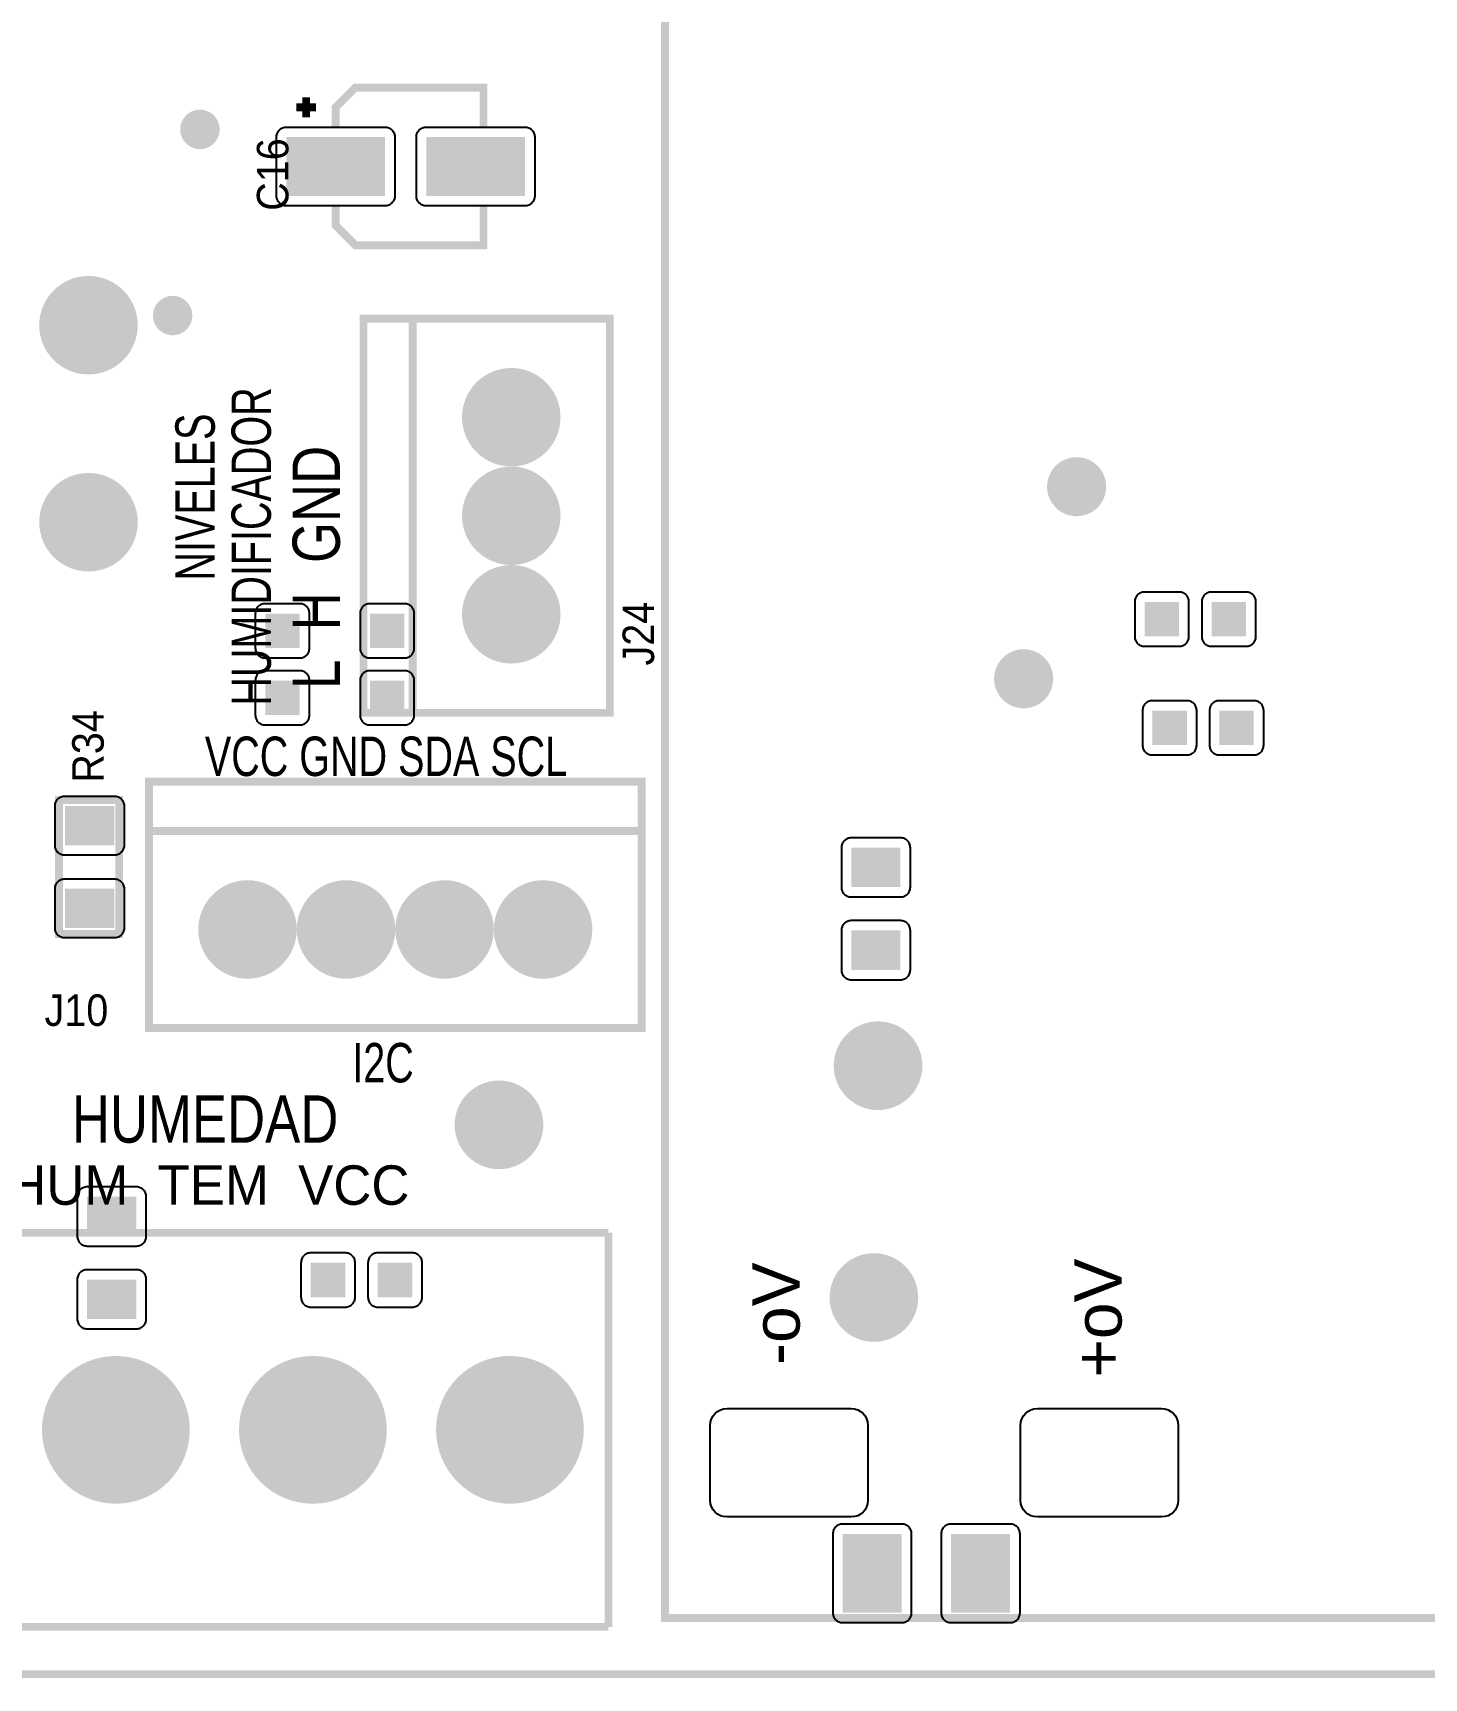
# Model space of a CAD drawing. Header units: inches. Extents: x -3.21 to 3.21, y -2.45 to 2.45.
# Drawn here: x -0.384 to 1.028, y -2.433 to -0.763 of the extents above; entities that cross this region are included whole.
import ezdxf

# ---------------------------------------------------------------- set-up
doc = ezdxf.new("R2010")
doc.units = ezdxf.units.IN
doc.layers.get('0').update_dxf_attribs({"linetype": 'CONTINUOUS'})

# ---------------------------------------------------------------- blocks, each defined once
blk = doc.blocks.new('RPAD')
blk.add_trace([(-0.5, -0.5), (-0.5, 0.5), (0.5, -0.5), (0.5, 0.5)])
blk = doc.blocks.new('EPAD')
at = {"const_width": 0.5}
blk.add_lwpolyline([(-0.25, 0, 1), (0.25, 0, 1)], format="xyb", close=True, dxfattribs=at)

msp = doc.modelspace()

# ---------------------------------------------------------------- linework, layer by layer
at = {"const_width": 0.008}
for points in [[(-3.205508, -2.428994), (3.205508, -2.428994), (3.205508, 2.443368), (-3.205508, 2.443368), (-3.205508, -2.428994)], [(-3.205508, -2.428994), (3.205508, -2.428994), (3.205508, 2.443368), (-3.205508, 2.443368), (-3.205508, -2.428994)], [(-3.205508, -2.428994), (3.205508, -2.428994), (3.205508, 2.443368), (-3.205508, 2.443368), (-3.205508, -2.428994)], [(0.257626, -2.371939), (1.328492, -2.371939), (1.328492, -0.308947), (0.257626, -0.308947), (0.257626, -2.371939)], [(0.257626, -2.371939), (1.328492, -2.371939), (1.328492, -0.308947), (0.257626, -0.308947), (0.257626, -2.371939)], [(0.257626, -2.371939), (1.328492, -2.371939), (1.328492, -0.308947), (0.257626, -0.308947), (0.257626, -2.371939)], [(-0.076643, -0.858567), (-0.076643, -0.838567), (-0.056643, -0.818567), (0.073357, -0.818567), (0.073357, -0.858567)], [(-0.076643, -0.858567), (-0.076643, -0.838567), (-0.056643, -0.818567), (0.073357, -0.818567), (0.073357, -0.858567)], [(-0.076643, -0.858567), (-0.076643, -0.838567), (-0.056643, -0.818567), (0.073357, -0.818567), (0.073357, -0.858567)], [(-0.096643, -0.838567), (-0.116643, -0.838567)], [(-0.096643, -0.838567), (-0.116643, -0.838567)], [(-0.096643, -0.838567), (-0.116643, -0.838567)], [(-0.106643, -0.848567), (-0.106643, -0.828567)], [(-0.106643, -0.848567), (-0.106643, -0.828567)], [(-0.106643, -0.848567), (-0.106643, -0.828567)], [(0.073357, -0.938567), (0.073357, -0.978567), (-0.056643, -0.978567), (-0.076643, -0.958567), (-0.076643, -0.938567)], [(0.073357, -0.938567), (0.073357, -0.978567), (-0.056643, -0.978567), (-0.076643, -0.958567), (-0.076643, -0.938567)], [(0.073357, -0.938567), (0.073357, -0.978567), (-0.056643, -0.978567), (-0.076643, -0.958567), (-0.076643, -0.938567)], [(-0.048421, -1.453135), (0.201579, -1.453135), (0.201579, -1.053135), (-0.048421, -1.053135), (-0.048421, -1.453135)], [(-0.048421, -1.453135), (0.201579, -1.453135), (0.201579, -1.053135), (-0.048421, -1.053135), (-0.048421, -1.453135)], [(-0.048421, -1.453135), (0.201579, -1.453135), (0.201579, -1.053135), (-0.048421, -1.053135), (-0.048421, -1.453135)], [(0.001579, -1.453135), (0.001579, -1.053135)], [(0.001579, -1.453135), (0.001579, -1.053135)], [(0.001579, -1.453135), (0.001579, -1.053135)], [(-0.266138, -1.773089), (0.233862, -1.773089), (0.233862, -1.523089), (-0.266138, -1.523089), (-0.266138, -1.773089)], [(-0.266138, -1.773089), (0.233862, -1.773089), (0.233862, -1.523089), (-0.266138, -1.523089), (-0.266138, -1.773089)], [(-0.266138, -1.773089), (0.233862, -1.773089), (0.233862, -1.523089), (-0.266138, -1.523089), (-0.266138, -1.773089)], [(-0.357437, -1.677703), (-0.296437, -1.677703), (-0.296437, -1.541703), (-0.357437, -1.541703), (-0.357437, -1.677703)], [(-0.357437, -1.677703), (-0.296437, -1.677703), (-0.296437, -1.541703), (-0.357437, -1.541703), (-0.357437, -1.677703)], [(-0.357437, -1.677703), (-0.296437, -1.677703), (-0.296437, -1.541703), (-0.357437, -1.541703), (-0.357437, -1.677703)], [(-0.266138, -1.573089), (0.233862, -1.573089)], [(-0.266138, -1.573089), (0.233862, -1.573089)], [(-0.266138, -1.573089), (0.233862, -1.573089)], [(-0.599768, -2.380994), (-0.599768, -1.980994), (0.200232, -1.980994)], [(-0.599768, -2.380994), (-0.599768, -1.980994), (0.200232, -1.980994)], [(-0.599768, -2.380994), (-0.599768, -1.980994), (0.200232, -1.980994)], [(0.200232, -2.380994), (0.200232, -1.980994)], [(0.200232, -2.380994), (0.200232, -1.980994)], [(0.200232, -2.380994), (0.200232, -1.980994)], [(0.200232, -2.380994), (-0.599768, -2.380994)], [(0.200232, -2.380994), (-0.599768, -2.380994)], [(0.200232, -2.380994), (-0.599768, -2.380994)]]:
    msp.add_lwpolyline(points, dxfattribs=at)
for points in [[(-0.136643, -0.928567), (-0.136643, -0.868567), (-0.136593, -0.867528), (-0.136444, -0.866523), (-0.136202, -0.865556), (-0.135872, -0.864632), (-0.135457, -0.863756), (-0.134962, -0.862931), (-0.134393, -0.862164), (-0.133753, -0.861458), (-0.133046, -0.860818), (-0.132279, -0.860248), (-0.131455, -0.859754), (-0.130579, -0.859339), (-0.129655, -0.859008), (-0.128688, -0.858766), (-0.127683, -0.858618), (-0.126643, -0.858567), (-0.026643, -0.858567), (-0.025604, -0.858618), (-0.024599, -0.858766), (-0.023632, -0.859008), (-0.022708, -0.859339), (-0.021831, -0.859754), (-0.021007, -0.860248), (-0.02024, -0.860818), (-0.019534, -0.861458), (-0.018894, -0.862164), (-0.018324, -0.862931), (-0.01783, -0.863756), (-0.017415, -0.864632), (-0.017084, -0.865556), (-0.016842, -0.866523), (-0.016694, -0.867528), (-0.016643, -0.868567), (-0.016643, -0.928567), (-0.016694, -0.929607), (-0.016842, -0.930612), (-0.017084, -0.931579), (-0.017415, -0.932503), (-0.01783, -0.933379), (-0.018324, -0.934203), (-0.018894, -0.934971), (-0.019534, -0.935677), (-0.02024, -0.936317), (-0.021007, -0.936886), (-0.021831, -0.937381), (-0.022708, -0.937796), (-0.023632, -0.938126), (-0.024599, -0.938369), (-0.025604, -0.938517), (-0.026643, -0.938567), (-0.126643, -0.938567), (-0.127683, -0.938517), (-0.128688, -0.938369), (-0.129655, -0.938126), (-0.130579, -0.937796), (-0.131455, -0.937381), (-0.132279, -0.936886), (-0.133046, -0.936317), (-0.133753, -0.935677), (-0.134393, -0.934971), (-0.134962, -0.934203), (-0.135457, -0.933379), (-0.135872, -0.932503), (-0.136202, -0.931579), (-0.136444, -0.930612), (-0.136593, -0.929607), (-0.136643, -0.928567)], [(0.005357, -0.928567), (0.005357, -0.868567), (0.005407, -0.867528), (0.005556, -0.866523), (0.005798, -0.865556), (0.006128, -0.864632), (0.006543, -0.863756), (0.007038, -0.862931), (0.007607, -0.862164), (0.008247, -0.861458), (0.008954, -0.860818), (0.009721, -0.860248), (0.010545, -0.859754), (0.011421, -0.859339), (0.012345, -0.859008), (0.013312, -0.858766), (0.014317, -0.858618), (0.015357, -0.858567), (0.115357, -0.858567), (0.116396, -0.858618), (0.117401, -0.858766), (0.118368, -0.859008), (0.119292, -0.859339), (0.120169, -0.859754), (0.120993, -0.860248), (0.12176, -0.860818), (0.122466, -0.861458), (0.123106, -0.862164), (0.123676, -0.862931), (0.12417, -0.863756), (0.124585, -0.864632), (0.124916, -0.865556), (0.125158, -0.866523), (0.125306, -0.867528), (0.125357, -0.868567), (0.125357, -0.928567), (0.125306, -0.929607), (0.125158, -0.930612), (0.124916, -0.931579), (0.124585, -0.932503), (0.12417, -0.933379), (0.123676, -0.934203), (0.123106, -0.934971), (0.122466, -0.935677), (0.12176, -0.936317), (0.120993, -0.936886), (0.120169, -0.937381), (0.119292, -0.937796), (0.118368, -0.938126), (0.117401, -0.938369), (0.116396, -0.938517), (0.115357, -0.938567), (0.015357, -0.938567), (0.014317, -0.938517), (0.013312, -0.938369), (0.012345, -0.938126), (0.011421, -0.937796), (0.010545, -0.937381), (0.009721, -0.936886), (0.008954, -0.936317), (0.008247, -0.935677), (0.007607, -0.934971), (0.007038, -0.934203), (0.006543, -0.933379), (0.006128, -0.932503), (0.005798, -0.931579), (0.005556, -0.930612), (0.005407, -0.929607), (0.005357, -0.928567)], [(0.744425, -1.385628), (0.779425, -1.385628), (0.780465, -1.385578), (0.78147, -1.385429), (0.782437, -1.385187), (0.783361, -1.384856), (0.784237, -1.384442), (0.785061, -1.383947), (0.785829, -1.383378), (0.786535, -1.382737), (0.787175, -1.382031), (0.787744, -1.381264), (0.788239, -1.38044), (0.788654, -1.379563), (0.788984, -1.378639), (0.789226, -1.377672), (0.789375, -1.376667), (0.789425, -1.375628), (0.789425, -1.340628), (0.789375, -1.339589), (0.789226, -1.338583), (0.788984, -1.337617), (0.788654, -1.336693), (0.788239, -1.335816), (0.787744, -1.334992), (0.787175, -1.334225), (0.786535, -1.333519), (0.785829, -1.332878), (0.785061, -1.332309), (0.784237, -1.331814), (0.783361, -1.3314), (0.782437, -1.331069), (0.78147, -1.330827), (0.780465, -1.330678), (0.779425, -1.330628), (0.744425, -1.330628), (0.743386, -1.330678), (0.742381, -1.330827), (0.741414, -1.331069), (0.74049, -1.3314), (0.739613, -1.331814), (0.738789, -1.332309), (0.738022, -1.332878), (0.737316, -1.333519), (0.736676, -1.334225), (0.736106, -1.334992), (0.735612, -1.335816), (0.735197, -1.336693), (0.734866, -1.337617), (0.734624, -1.338583), (0.734476, -1.339589), (0.734425, -1.340628), (0.734425, -1.375628), (0.734476, -1.376667), (0.734624, -1.377672), (0.734866, -1.378639), (0.735197, -1.379563), (0.735612, -1.38044), (0.736106, -1.381264), (0.736676, -1.382031), (0.737316, -1.382737), (0.738022, -1.383378), (0.738789, -1.383947), (0.739613, -1.384442), (0.74049, -1.384856), (0.741414, -1.385187), (0.742381, -1.385429), (0.743386, -1.385578), (0.744425, -1.385628)], [(0.812425, -1.385628), (0.847425, -1.385628), (0.848465, -1.385578), (0.84947, -1.385429), (0.850437, -1.385187), (0.851361, -1.384856), (0.852237, -1.384442), (0.853061, -1.383947), (0.853829, -1.383378), (0.854535, -1.382737), (0.855175, -1.382031), (0.855744, -1.381264), (0.856239, -1.38044), (0.856654, -1.379563), (0.856984, -1.378639), (0.857226, -1.377672), (0.857375, -1.376667), (0.857425, -1.375628), (0.857425, -1.340628), (0.857375, -1.339589), (0.857226, -1.338583), (0.856984, -1.337617), (0.856654, -1.336693), (0.856239, -1.335816), (0.855744, -1.334992), (0.855175, -1.334225), (0.854535, -1.333519), (0.853829, -1.332878), (0.853061, -1.332309), (0.852237, -1.331814), (0.851361, -1.3314), (0.850437, -1.331069), (0.84947, -1.330827), (0.848465, -1.330678), (0.847425, -1.330628), (0.812425, -1.330628), (0.811386, -1.330678), (0.810381, -1.330827), (0.809414, -1.331069), (0.80849, -1.3314), (0.807613, -1.331814), (0.806789, -1.332309), (0.806022, -1.332878), (0.805316, -1.333519), (0.804676, -1.334225), (0.804106, -1.334992), (0.803612, -1.335816), (0.803197, -1.336693), (0.802866, -1.337617), (0.802624, -1.338583), (0.802476, -1.339589), (0.802425, -1.340628), (0.802425, -1.375628), (0.802476, -1.376667), (0.802624, -1.377672), (0.802866, -1.378639), (0.803197, -1.379563), (0.803612, -1.38044), (0.804106, -1.381264), (0.804676, -1.382031), (0.805316, -1.382737), (0.806022, -1.383378), (0.806789, -1.383947), (0.807613, -1.384442), (0.80849, -1.384856), (0.809414, -1.385187), (0.810381, -1.385429), (0.811386, -1.385578), (0.812425, -1.385628)], [(-0.103205, -1.387439), (-0.103205, -1.352439), (-0.103255, -1.3514), (-0.103404, -1.350394), (-0.103646, -1.349428), (-0.103976, -1.348504), (-0.104391, -1.347627), (-0.104886, -1.346803), (-0.105455, -1.346035), (-0.106095, -1.34533), (-0.106802, -1.344689), (-0.107569, -1.34412), (-0.108393, -1.343626), (-0.109269, -1.343211), (-0.110193, -1.34288), (-0.11116, -1.342638), (-0.112165, -1.342489), (-0.113205, -1.342439), (-0.148205, -1.342439), (-0.149244, -1.342489), (-0.150249, -1.342638), (-0.151216, -1.34288), (-0.15214, -1.343211), (-0.153017, -1.343626), (-0.153841, -1.34412), (-0.154608, -1.344689), (-0.155314, -1.34533), (-0.155954, -1.346035), (-0.156524, -1.346803), (-0.157019, -1.347627), (-0.157433, -1.348504), (-0.157764, -1.349428), (-0.158006, -1.350394), (-0.158154, -1.3514), (-0.158205, -1.352439), (-0.158205, -1.387439), (-0.158154, -1.388478), (-0.158006, -1.389483), (-0.157764, -1.39045), (-0.157433, -1.391374), (-0.157019, -1.392251), (-0.156524, -1.393075), (-0.155954, -1.393843), (-0.155314, -1.394548), (-0.154608, -1.395189), (-0.153841, -1.395758), (-0.153017, -1.396252), (-0.15214, -1.396667), (-0.151216, -1.396998), (-0.150249, -1.39724), (-0.149244, -1.397389), (-0.148205, -1.397439), (-0.113205, -1.397439), (-0.112165, -1.397389), (-0.11116, -1.39724), (-0.110193, -1.396998), (-0.109269, -1.396667), (-0.108393, -1.396252), (-0.107569, -1.395758), (-0.106802, -1.395189), (-0.106095, -1.394548), (-0.105455, -1.393843), (-0.104886, -1.393075), (-0.104391, -1.392251), (-0.103976, -1.391374), (-0.103646, -1.39045), (-0.103404, -1.389483), (-0.103255, -1.388478), (-0.103205, -1.387439)], [(0.003094, -1.387439), (0.003094, -1.352439), (0.003044, -1.3514), (0.002896, -1.350394), (0.002654, -1.349428), (0.002323, -1.348504), (0.001908, -1.347627), (0.001413, -1.346803), (0.000844, -1.346035), (0.000204, -1.34533), (-0.000502, -1.344689), (-0.00127, -1.34412), (-0.002094, -1.343626), (-0.00297, -1.343211), (-0.003894, -1.34288), (-0.004861, -1.342638), (-0.005866, -1.342489), (-0.006906, -1.342439), (-0.041906, -1.342439), (-0.042945, -1.342489), (-0.04395, -1.342638), (-0.044917, -1.34288), (-0.045841, -1.343211), (-0.046717, -1.343626), (-0.047541, -1.34412), (-0.048309, -1.344689), (-0.049015, -1.34533), (-0.049655, -1.346035), (-0.050224, -1.346803), (-0.050719, -1.347627), (-0.051134, -1.348504), (-0.051465, -1.349428), (-0.051707, -1.350394), (-0.051855, -1.3514), (-0.051906, -1.352439), (-0.051906, -1.387439), (-0.051855, -1.388478), (-0.051707, -1.389483), (-0.051465, -1.39045), (-0.051134, -1.391374), (-0.050719, -1.392251), (-0.050224, -1.393075), (-0.049655, -1.393843), (-0.049015, -1.394548), (-0.048309, -1.395189), (-0.047541, -1.395758), (-0.046717, -1.396252), (-0.045841, -1.396667), (-0.044917, -1.396998), (-0.04395, -1.39724), (-0.042945, -1.397389), (-0.041906, -1.397439), (-0.006906, -1.397439), (-0.005866, -1.397389), (-0.004861, -1.39724), (-0.003894, -1.396998), (-0.00297, -1.396667), (-0.002094, -1.396252), (-0.00127, -1.395758), (-0.000502, -1.395189), (0.000204, -1.394548), (0.000844, -1.393843), (0.001413, -1.393075), (0.001908, -1.392251), (0.002323, -1.391374), (0.002654, -1.39045), (0.002896, -1.389483), (0.003044, -1.388478), (0.003094, -1.387439)], [(-0.103205, -1.455439), (-0.103205, -1.420439), (-0.103255, -1.4194), (-0.103404, -1.418394), (-0.103646, -1.417428), (-0.103976, -1.416504), (-0.104391, -1.415627), (-0.104886, -1.414803), (-0.105455, -1.414035), (-0.106095, -1.41333), (-0.106802, -1.412689), (-0.107569, -1.41212), (-0.108393, -1.411626), (-0.109269, -1.411211), (-0.110193, -1.41088), (-0.11116, -1.410638), (-0.112165, -1.410489), (-0.113205, -1.410439), (-0.148205, -1.410439), (-0.149244, -1.410489), (-0.150249, -1.410638), (-0.151216, -1.41088), (-0.15214, -1.411211), (-0.153017, -1.411626), (-0.153841, -1.41212), (-0.154608, -1.412689), (-0.155314, -1.41333), (-0.155954, -1.414035), (-0.156524, -1.414803), (-0.157019, -1.415627), (-0.157433, -1.416504), (-0.157764, -1.417428), (-0.158006, -1.418394), (-0.158154, -1.4194), (-0.158205, -1.420439), (-0.158205, -1.455439), (-0.158154, -1.456478), (-0.158006, -1.457483), (-0.157764, -1.45845), (-0.157433, -1.459374), (-0.157019, -1.460251), (-0.156524, -1.461075), (-0.155954, -1.461843), (-0.155314, -1.462548), (-0.154608, -1.463189), (-0.153841, -1.463758), (-0.153017, -1.464252), (-0.15214, -1.464667), (-0.151216, -1.464998), (-0.150249, -1.46524), (-0.149244, -1.465389), (-0.148205, -1.465439), (-0.113205, -1.465439), (-0.112165, -1.465389), (-0.11116, -1.46524), (-0.110193, -1.464998), (-0.109269, -1.464667), (-0.108393, -1.464252), (-0.107569, -1.463758), (-0.106802, -1.463189), (-0.106095, -1.462548), (-0.105455, -1.461843), (-0.104886, -1.461075), (-0.104391, -1.460251), (-0.103976, -1.459374), (-0.103646, -1.45845), (-0.103404, -1.457483), (-0.103255, -1.456478), (-0.103205, -1.455439)], [(0.003094, -1.455439), (0.003094, -1.420439), (0.003044, -1.4194), (0.002896, -1.418394), (0.002654, -1.417428), (0.002323, -1.416504), (0.001908, -1.415627), (0.001413, -1.414803), (0.000844, -1.414035), (0.000204, -1.41333), (-0.000502, -1.412689), (-0.00127, -1.41212), (-0.002094, -1.411626), (-0.00297, -1.411211), (-0.003894, -1.41088), (-0.004861, -1.410638), (-0.005866, -1.410489), (-0.006906, -1.410439), (-0.041906, -1.410439), (-0.042945, -1.410489), (-0.04395, -1.410638), (-0.044917, -1.41088), (-0.045841, -1.411211), (-0.046717, -1.411626), (-0.047541, -1.41212), (-0.048309, -1.412689), (-0.049015, -1.41333), (-0.049655, -1.414035), (-0.050224, -1.414803), (-0.050719, -1.415627), (-0.051134, -1.416504), (-0.051465, -1.417428), (-0.051707, -1.418394), (-0.051855, -1.4194), (-0.051906, -1.420439), (-0.051906, -1.455439), (-0.051855, -1.456478), (-0.051707, -1.457483), (-0.051465, -1.45845), (-0.051134, -1.459374), (-0.050719, -1.460251), (-0.050224, -1.461075), (-0.049655, -1.461843), (-0.049015, -1.462548), (-0.048309, -1.463189), (-0.047541, -1.463758), (-0.046717, -1.464252), (-0.045841, -1.464667), (-0.044917, -1.464998), (-0.04395, -1.46524), (-0.042945, -1.465389), (-0.041906, -1.465439), (-0.006906, -1.465439), (-0.005866, -1.465389), (-0.004861, -1.46524), (-0.003894, -1.464998), (-0.00297, -1.464667), (-0.002094, -1.464252), (-0.00127, -1.463758), (-0.000502, -1.463189), (0.000204, -1.462548), (0.000844, -1.461843), (0.001413, -1.461075), (0.001908, -1.460251), (0.002323, -1.459374), (0.002654, -1.45845), (0.002896, -1.457483), (0.003044, -1.456478), (0.003094, -1.455439)], [(0.752299, -1.495864), (0.787299, -1.495864), (0.788339, -1.495814), (0.789344, -1.495665), (0.790311, -1.495423), (0.791235, -1.495093), (0.792111, -1.494678), (0.792935, -1.494183), (0.793703, -1.493614), (0.794409, -1.492974), (0.795049, -1.492267), (0.795618, -1.4915), (0.796113, -1.490676), (0.796528, -1.4898), (0.796858, -1.488876), (0.7971, -1.487909), (0.797249, -1.486904), (0.797299, -1.485864), (0.797299, -1.450864), (0.797249, -1.449825), (0.7971, -1.44882), (0.796858, -1.447853), (0.796528, -1.446929), (0.796113, -1.446052), (0.795618, -1.445228), (0.795049, -1.444461), (0.794409, -1.443755), (0.793703, -1.443115), (0.792935, -1.442545), (0.792111, -1.44205), (0.791235, -1.441636), (0.790311, -1.441305), (0.789344, -1.441063), (0.788339, -1.440915), (0.787299, -1.440864), (0.752299, -1.440864), (0.75126, -1.440915), (0.750255, -1.441063), (0.749288, -1.441305), (0.748364, -1.441636), (0.747487, -1.44205), (0.746663, -1.442545), (0.745896, -1.443115), (0.74519, -1.443755), (0.74455, -1.444461), (0.74398, -1.445228), (0.743486, -1.446052), (0.743071, -1.446929), (0.74274, -1.447853), (0.742498, -1.44882), (0.74235, -1.449825), (0.742299, -1.450864), (0.742299, -1.485864), (0.74235, -1.486904), (0.742498, -1.487909), (0.74274, -1.488876), (0.743071, -1.4898), (0.743486, -1.490676), (0.74398, -1.4915), (0.74455, -1.492267), (0.74519, -1.492974), (0.745896, -1.493614), (0.746663, -1.494183), (0.747487, -1.494678), (0.748364, -1.495093), (0.749288, -1.495423), (0.750255, -1.495665), (0.75126, -1.495814), (0.752299, -1.495864)], [(0.820299, -1.495864), (0.855299, -1.495864), (0.856339, -1.495814), (0.857344, -1.495665), (0.858311, -1.495423), (0.859235, -1.495093), (0.860111, -1.494678), (0.860935, -1.494183), (0.861703, -1.493614), (0.862409, -1.492974), (0.863049, -1.492267), (0.863618, -1.4915), (0.864113, -1.490676), (0.864528, -1.4898), (0.864858, -1.488876), (0.8651, -1.487909), (0.865249, -1.486904), (0.865299, -1.485864), (0.865299, -1.450864), (0.865249, -1.449825), (0.8651, -1.44882), (0.864858, -1.447853), (0.864528, -1.446929), (0.864113, -1.446052), (0.863618, -1.445228), (0.863049, -1.444461), (0.862409, -1.443755), (0.861703, -1.443115), (0.860935, -1.442545), (0.860111, -1.44205), (0.859235, -1.441636), (0.858311, -1.441305), (0.857344, -1.441063), (0.856339, -1.440915), (0.855299, -1.440864), (0.820299, -1.440864), (0.81926, -1.440915), (0.818255, -1.441063), (0.817288, -1.441305), (0.816364, -1.441636), (0.815487, -1.44205), (0.814663, -1.442545), (0.813896, -1.443115), (0.81319, -1.443755), (0.81255, -1.444461), (0.81198, -1.445228), (0.811486, -1.446052), (0.811071, -1.446929), (0.81074, -1.447853), (0.810498, -1.44882), (0.81035, -1.449825), (0.810299, -1.450864), (0.810299, -1.485864), (0.81035, -1.486904), (0.810498, -1.487909), (0.81074, -1.488876), (0.811071, -1.4898), (0.811486, -1.490676), (0.81198, -1.4915), (0.81255, -1.492267), (0.81319, -1.492974), (0.813896, -1.493614), (0.814663, -1.494183), (0.815487, -1.494678), (0.816364, -1.495093), (0.817288, -1.495423), (0.818255, -1.495665), (0.81926, -1.495814), (0.820299, -1.495864)], [(-0.291437, -1.547703), (-0.291437, -1.587703), (-0.291487, -1.588742), (-0.291636, -1.589747), (-0.291878, -1.590714), (-0.292209, -1.591638), (-0.292623, -1.592515), (-0.293118, -1.593339), (-0.293687, -1.594106), (-0.294328, -1.594812), (-0.295034, -1.595452), (-0.295801, -1.596022), (-0.296625, -1.596516), (-0.297502, -1.596931), (-0.298426, -1.597262), (-0.299393, -1.597504), (-0.300398, -1.597652), (-0.301437, -1.597703), (-0.351437, -1.597703), (-0.352476, -1.597652), (-0.353481, -1.597504), (-0.354448, -1.597262), (-0.355372, -1.596931), (-0.356249, -1.596516), (-0.357073, -1.596022), (-0.35784, -1.595452), (-0.358546, -1.594812), (-0.359187, -1.594106), (-0.359756, -1.593339), (-0.360251, -1.592515), (-0.360665, -1.591638), (-0.360996, -1.590714), (-0.361238, -1.589747), (-0.361387, -1.588742), (-0.361437, -1.587703), (-0.361437, -1.547703), (-0.361387, -1.546663), (-0.361238, -1.545658), (-0.360996, -1.544691), (-0.360665, -1.543767), (-0.360251, -1.542891), (-0.359756, -1.542067), (-0.359187, -1.541299), (-0.358546, -1.540593), (-0.35784, -1.539953), (-0.357073, -1.539384), (-0.356249, -1.538889), (-0.355372, -1.538474), (-0.354448, -1.538144), (-0.353481, -1.537902), (-0.352476, -1.537753), (-0.351437, -1.537703), (-0.301437, -1.537703), (-0.300398, -1.537753), (-0.299393, -1.537902), (-0.298426, -1.538144), (-0.297502, -1.538474), (-0.296625, -1.538889), (-0.295801, -1.539384), (-0.295034, -1.539953), (-0.294328, -1.540593), (-0.293687, -1.541299), (-0.293118, -1.542067), (-0.292623, -1.542891), (-0.292209, -1.543767), (-0.291878, -1.544691), (-0.291636, -1.545658), (-0.291487, -1.546663), (-0.291437, -1.547703)], [(0.436657, -1.590096), (0.436657, -1.630096), (0.436708, -1.631136), (0.436856, -1.632141), (0.437098, -1.633108), (0.437429, -1.634032), (0.437844, -1.634908), (0.438339, -1.635732), (0.438908, -1.6365), (0.439548, -1.637206), (0.440254, -1.637846), (0.441022, -1.638415), (0.441846, -1.63891), (0.442722, -1.639325), (0.443646, -1.639656), (0.444613, -1.639898), (0.445618, -1.640046), (0.446657, -1.640096), (0.496657, -1.640096), (0.497697, -1.640046), (0.498702, -1.639898), (0.499669, -1.639656), (0.500593, -1.639325), (0.501469, -1.63891), (0.502293, -1.638415), (0.503061, -1.637846), (0.503767, -1.637206), (0.504407, -1.6365), (0.504976, -1.635732), (0.505471, -1.634908), (0.505886, -1.634032), (0.506217, -1.633108), (0.506459, -1.632141), (0.506607, -1.631136), (0.506657, -1.630096), (0.506657, -1.590096), (0.506607, -1.589057), (0.506459, -1.588052), (0.506217, -1.587085), (0.505886, -1.586161), (0.505471, -1.585285), (0.504976, -1.584461), (0.504407, -1.583693), (0.503767, -1.582987), (0.503061, -1.582347), (0.502293, -1.581778), (0.501469, -1.581283), (0.500593, -1.580868), (0.499669, -1.580537), (0.498702, -1.580295), (0.497697, -1.580147), (0.496657, -1.580096), (0.446657, -1.580096), (0.445618, -1.580147), (0.444613, -1.580295), (0.443646, -1.580537), (0.442722, -1.580868), (0.441846, -1.581283), (0.441022, -1.581778), (0.440254, -1.582347), (0.439548, -1.582987), (0.438908, -1.583693), (0.438339, -1.584461), (0.437844, -1.585285), (0.437429, -1.586161), (0.437098, -1.587085), (0.436856, -1.588052), (0.436708, -1.589057), (0.436657, -1.590096)], [(-0.291437, -1.631703), (-0.291437, -1.671703), (-0.291487, -1.672742), (-0.291636, -1.673747), (-0.291878, -1.674714), (-0.292209, -1.675638), (-0.292623, -1.676515), (-0.293118, -1.677339), (-0.293687, -1.678106), (-0.294328, -1.678812), (-0.295034, -1.679452), (-0.295801, -1.680022), (-0.296625, -1.680516), (-0.297502, -1.680931), (-0.298426, -1.681262), (-0.299393, -1.681504), (-0.300398, -1.681652), (-0.301437, -1.681703), (-0.351437, -1.681703), (-0.352476, -1.681652), (-0.353481, -1.681504), (-0.354448, -1.681262), (-0.355372, -1.680931), (-0.356249, -1.680516), (-0.357073, -1.680022), (-0.35784, -1.679452), (-0.358546, -1.678812), (-0.359187, -1.678106), (-0.359756, -1.677339), (-0.360251, -1.676515), (-0.360665, -1.675638), (-0.360996, -1.674714), (-0.361238, -1.673747), (-0.361387, -1.672742), (-0.361437, -1.671703), (-0.361437, -1.631703), (-0.361387, -1.630663), (-0.361238, -1.629658), (-0.360996, -1.628691), (-0.360665, -1.627767), (-0.360251, -1.626891), (-0.359756, -1.626067), (-0.359187, -1.625299), (-0.358546, -1.624593), (-0.35784, -1.623953), (-0.357073, -1.623384), (-0.356249, -1.622889), (-0.355372, -1.622474), (-0.354448, -1.622144), (-0.353481, -1.621902), (-0.352476, -1.621753), (-0.351437, -1.621703), (-0.301437, -1.621703), (-0.300398, -1.621753), (-0.299393, -1.621902), (-0.298426, -1.622144), (-0.297502, -1.622474), (-0.296625, -1.622889), (-0.295801, -1.623384), (-0.295034, -1.623953), (-0.294328, -1.624593), (-0.293687, -1.625299), (-0.293118, -1.626067), (-0.292623, -1.626891), (-0.292209, -1.627767), (-0.291878, -1.628691), (-0.291636, -1.629658), (-0.291487, -1.630663), (-0.291437, -1.631703)], [(0.436657, -1.674096), (0.436657, -1.714096), (0.436708, -1.715136), (0.436856, -1.716141), (0.437098, -1.717108), (0.437429, -1.718032), (0.437844, -1.718908), (0.438339, -1.719732), (0.438908, -1.7205), (0.439548, -1.721206), (0.440254, -1.721846), (0.441022, -1.722415), (0.441846, -1.72291), (0.442722, -1.723325), (0.443646, -1.723656), (0.444613, -1.723898), (0.445618, -1.724046), (0.446657, -1.724096), (0.496657, -1.724096), (0.497697, -1.724046), (0.498702, -1.723898), (0.499669, -1.723656), (0.500593, -1.723325), (0.501469, -1.72291), (0.502293, -1.722415), (0.503061, -1.721846), (0.503767, -1.721206), (0.504407, -1.7205), (0.504976, -1.719732), (0.505471, -1.718908), (0.505886, -1.718032), (0.506217, -1.717108), (0.506459, -1.716141), (0.506607, -1.715136), (0.506657, -1.714096), (0.506657, -1.674096), (0.506607, -1.673057), (0.506459, -1.672052), (0.506217, -1.671085), (0.505886, -1.670161), (0.505471, -1.669285), (0.504976, -1.668461), (0.504407, -1.667693), (0.503767, -1.666987), (0.503061, -1.666347), (0.502293, -1.665778), (0.501469, -1.665283), (0.500593, -1.664868), (0.499669, -1.664537), (0.498702, -1.664295), (0.497697, -1.664147), (0.496657, -1.664096), (0.446657, -1.664096), (0.445618, -1.664147), (0.444613, -1.664295), (0.443646, -1.664537), (0.442722, -1.664868), (0.441846, -1.665283), (0.441022, -1.665778), (0.440254, -1.666347), (0.439548, -1.666987), (0.438908, -1.667693), (0.438339, -1.668461), (0.437844, -1.669285), (0.437429, -1.670161), (0.437098, -1.671085), (0.436856, -1.672052), (0.436708, -1.673057), (0.436657, -1.674096)], [(-0.268933, -1.984427), (-0.268933, -1.944427), (-0.268983, -1.943388), (-0.269132, -1.942383), (-0.269374, -1.941416), (-0.269705, -1.940492), (-0.270119, -1.939615), (-0.270614, -1.938791), (-0.271183, -1.938024), (-0.271824, -1.937318), (-0.27253, -1.936678), (-0.273297, -1.936108), (-0.274121, -1.935614), (-0.274998, -1.935199), (-0.275922, -1.934868), (-0.276889, -1.934626), (-0.277894, -1.934478), (-0.278933, -1.934427), (-0.328933, -1.934427), (-0.329972, -1.934478), (-0.330978, -1.934626), (-0.331944, -1.934868), (-0.332869, -1.935199), (-0.333745, -1.935614), (-0.334569, -1.936108), (-0.335336, -1.936678), (-0.336043, -1.937318), (-0.336683, -1.938024), (-0.337252, -1.938791), (-0.337747, -1.939615), (-0.338161, -1.940492), (-0.338492, -1.941416), (-0.338734, -1.942383), (-0.338883, -1.943388), (-0.338933, -1.944427), (-0.338933, -1.984427), (-0.338883, -1.985467), (-0.338734, -1.986472), (-0.338492, -1.987439), (-0.338161, -1.988363), (-0.337747, -1.989239), (-0.337252, -1.990063), (-0.336683, -1.990831), (-0.336043, -1.991537), (-0.335336, -1.992177), (-0.334569, -1.992746), (-0.333745, -1.993241), (-0.332869, -1.993656), (-0.331944, -1.993986), (-0.330978, -1.994228), (-0.329972, -1.994377), (-0.328933, -1.994427), (-0.278933, -1.994427), (-0.277894, -1.994377), (-0.276889, -1.994228), (-0.275922, -1.993986), (-0.274998, -1.993656), (-0.274121, -1.993241), (-0.273297, -1.992746), (-0.27253, -1.992177), (-0.271824, -1.991537), (-0.271183, -1.990831), (-0.270614, -1.990063), (-0.270119, -1.989239), (-0.269705, -1.988363), (-0.269374, -1.987439), (-0.269132, -1.986472), (-0.268983, -1.985467), (-0.268933, -1.984427)], [(-0.10189, -2.056368), (-0.06689, -2.056368), (-0.06585, -2.056318), (-0.064845, -2.056169), (-0.063878, -2.055927), (-0.062954, -2.055596), (-0.062078, -2.055182), (-0.061254, -2.054687), (-0.060486, -2.054118), (-0.05978, -2.053478), (-0.05914, -2.052771), (-0.058571, -2.052004), (-0.058076, -2.05118), (-0.057661, -2.050304), (-0.057331, -2.04938), (-0.057089, -2.048413), (-0.05694, -2.047407), (-0.05689, -2.046368), (-0.05689, -2.011368), (-0.05694, -2.010329), (-0.057089, -2.009324), (-0.057331, -2.008357), (-0.057661, -2.007433), (-0.058076, -2.006556), (-0.058571, -2.005732), (-0.05914, -2.004965), (-0.05978, -2.004259), (-0.060486, -2.003619), (-0.061254, -2.003049), (-0.062078, -2.002554), (-0.062954, -2.00214), (-0.063878, -2.001809), (-0.064845, -2.001567), (-0.06585, -2.001419), (-0.06689, -2.001368), (-0.10189, -2.001368), (-0.102929, -2.001419), (-0.103934, -2.001567), (-0.104901, -2.001809), (-0.105825, -2.00214), (-0.106702, -2.002554), (-0.107526, -2.003049), (-0.108293, -2.003619), (-0.108999, -2.004259), (-0.109639, -2.004965), (-0.110209, -2.005732), (-0.110703, -2.006556), (-0.111118, -2.007433), (-0.111449, -2.008357), (-0.111691, -2.009324), (-0.111839, -2.010329), (-0.11189, -2.011368), (-0.11189, -2.046368), (-0.111839, -2.047407), (-0.111691, -2.048413), (-0.111449, -2.04938), (-0.111118, -2.050304), (-0.110703, -2.05118), (-0.110209, -2.052004), (-0.109639, -2.052771), (-0.108999, -2.053478), (-0.108293, -2.054118), (-0.107526, -2.054687), (-0.106702, -2.055182), (-0.105825, -2.055596), (-0.104901, -2.055927), (-0.103934, -2.056169), (-0.102929, -2.056318), (-0.10189, -2.056368)], [(-0.03389, -2.056368), (0.00111, -2.056368), (0.00215, -2.056318), (0.003155, -2.056169), (0.004122, -2.055927), (0.005046, -2.055596), (0.005922, -2.055182), (0.006746, -2.054687), (0.007514, -2.054118), (0.00822, -2.053478), (0.00886, -2.052771), (0.009429, -2.052004), (0.009924, -2.05118), (0.010339, -2.050304), (0.010669, -2.04938), (0.010911, -2.048413), (0.01106, -2.047407), (0.01111, -2.046368), (0.01111, -2.011368), (0.01106, -2.010329), (0.010911, -2.009324), (0.010669, -2.008357), (0.010339, -2.007433), (0.009924, -2.006556), (0.009429, -2.005732), (0.00886, -2.004965), (0.00822, -2.004259), (0.007514, -2.003619), (0.006746, -2.003049), (0.005922, -2.002554), (0.005046, -2.00214), (0.004122, -2.001809), (0.003155, -2.001567), (0.00215, -2.001419), (0.00111, -2.001368), (-0.03389, -2.001368), (-0.034929, -2.001419), (-0.035934, -2.001567), (-0.036901, -2.001809), (-0.037825, -2.00214), (-0.038702, -2.002554), (-0.039526, -2.003049), (-0.040293, -2.003619), (-0.040999, -2.004259), (-0.041639, -2.004965), (-0.042209, -2.005732), (-0.042703, -2.006556), (-0.043118, -2.007433), (-0.043449, -2.008357), (-0.043691, -2.009324), (-0.043839, -2.010329), (-0.04389, -2.011368), (-0.04389, -2.046368), (-0.043839, -2.047407), (-0.043691, -2.048413), (-0.043449, -2.04938), (-0.043118, -2.050304), (-0.042703, -2.05118), (-0.042209, -2.052004), (-0.041639, -2.052771), (-0.040999, -2.053478), (-0.040293, -2.054118), (-0.039526, -2.054687), (-0.038702, -2.055182), (-0.037825, -2.055596), (-0.036901, -2.055927), (-0.035934, -2.056169), (-0.034929, -2.056318), (-0.03389, -2.056368)], [(-0.268933, -2.068427), (-0.268933, -2.028427), (-0.268983, -2.027388), (-0.269132, -2.026383), (-0.269374, -2.025416), (-0.269705, -2.024492), (-0.270119, -2.023615), (-0.270614, -2.022791), (-0.271183, -2.022024), (-0.271824, -2.021318), (-0.27253, -2.020678), (-0.273297, -2.020108), (-0.274121, -2.019614), (-0.274998, -2.019199), (-0.275922, -2.018868), (-0.276889, -2.018626), (-0.277894, -2.018478), (-0.278933, -2.018427), (-0.328933, -2.018427), (-0.329972, -2.018478), (-0.330978, -2.018626), (-0.331944, -2.018868), (-0.332869, -2.019199), (-0.333745, -2.019614), (-0.334569, -2.020108), (-0.335336, -2.020678), (-0.336043, -2.021318), (-0.336683, -2.022024), (-0.337252, -2.022791), (-0.337747, -2.023615), (-0.338161, -2.024492), (-0.338492, -2.025416), (-0.338734, -2.026383), (-0.338883, -2.027388), (-0.338933, -2.028427), (-0.338933, -2.068427), (-0.338883, -2.069467), (-0.338734, -2.070472), (-0.338492, -2.071439), (-0.338161, -2.072363), (-0.337747, -2.073239), (-0.337252, -2.074063), (-0.336683, -2.074831), (-0.336043, -2.075537), (-0.335336, -2.076177), (-0.334569, -2.076746), (-0.333745, -2.077241), (-0.332869, -2.077656), (-0.331944, -2.077986), (-0.330978, -2.078228), (-0.329972, -2.078377), (-0.328933, -2.078427), (-0.278933, -2.078427), (-0.277894, -2.078377), (-0.276889, -2.078228), (-0.275922, -2.077986), (-0.274998, -2.077656), (-0.274121, -2.077241), (-0.273297, -2.076746), (-0.27253, -2.076177), (-0.271824, -2.075537), (-0.271183, -2.074831), (-0.270614, -2.074063), (-0.270119, -2.073239), (-0.269705, -2.072363), (-0.269374, -2.071439), (-0.269132, -2.070472), (-0.268983, -2.069467), (-0.268933, -2.068427)], [(0.30361, -2.252459), (0.30361, -2.176459), (0.303948, -2.172983), (0.304922, -2.169769), (0.306468, -2.166878), (0.308524, -2.164373), (0.311029, -2.162316), (0.31392, -2.16077), (0.317134, -2.159797), (0.32061, -2.159459), (0.44661, -2.159459), (0.450086, -2.159797), (0.4533, -2.16077), (0.456191, -2.162316), (0.458696, -2.164373), (0.460753, -2.166878), (0.462299, -2.169769), (0.463272, -2.172983), (0.46361, -2.176459), (0.46361, -2.252459), (0.463272, -2.255935), (0.462299, -2.259149), (0.460753, -2.26204), (0.458696, -2.264544), (0.456191, -2.266601), (0.4533, -2.268147), (0.450086, -2.26912), (0.44661, -2.269459), (0.32061, -2.269459), (0.317134, -2.26912), (0.31392, -2.268147), (0.311029, -2.266601), (0.308524, -2.264544), (0.306468, -2.26204), (0.304922, -2.259149), (0.303948, -2.255935), (0.30361, -2.252459)], [(0.618571, -2.252459), (0.618571, -2.176459), (0.618909, -2.172983), (0.619882, -2.169769), (0.621428, -2.166878), (0.623485, -2.164373), (0.62599, -2.162316), (0.628881, -2.16077), (0.632095, -2.159797), (0.635571, -2.159459), (0.761571, -2.159459), (0.765047, -2.159797), (0.768261, -2.16077), (0.771152, -2.162316), (0.773657, -2.164373), (0.775713, -2.166878), (0.777259, -2.169769), (0.778233, -2.172983), (0.778571, -2.176459), (0.778571, -2.252459), (0.778233, -2.255935), (0.777259, -2.259149), (0.775713, -2.26204), (0.773657, -2.264544), (0.771152, -2.266601), (0.768261, -2.268147), (0.765047, -2.26912), (0.761571, -2.269459), (0.635571, -2.269459), (0.632095, -2.26912), (0.628881, -2.268147), (0.62599, -2.266601), (0.623485, -2.264544), (0.621428, -2.26204), (0.619882, -2.259149), (0.618909, -2.255935), (0.618571, -2.252459)], [(0.437957, -2.376632), (0.497957, -2.376632), (0.498996, -2.376581), (0.500001, -2.376433), (0.500968, -2.376191), (0.501892, -2.37586), (0.502769, -2.375446), (0.503593, -2.374951), (0.50436, -2.374381), (0.505066, -2.373741), (0.505706, -2.373035), (0.506276, -2.372268), (0.50677, -2.371444), (0.507185, -2.370567), (0.507516, -2.369643), (0.507758, -2.368676), (0.507906, -2.367671), (0.507957, -2.366632), (0.507957, -2.286632), (0.507906, -2.285593), (0.507758, -2.284587), (0.507516, -2.28362), (0.507185, -2.282696), (0.50677, -2.28182), (0.506276, -2.280996), (0.505706, -2.280229), (0.505066, -2.279522), (0.50436, -2.278882), (0.503593, -2.278313), (0.502769, -2.277818), (0.501892, -2.277404), (0.500968, -2.277073), (0.500001, -2.276831), (0.498996, -2.276682), (0.497957, -2.276632), (0.437957, -2.276632), (0.436917, -2.276682), (0.435912, -2.276831), (0.434945, -2.277073), (0.434021, -2.277404), (0.433145, -2.277818), (0.432321, -2.278313), (0.431553, -2.278882), (0.430847, -2.279522), (0.430207, -2.280229), (0.429638, -2.280996), (0.429143, -2.28182), (0.428728, -2.282696), (0.428398, -2.28362), (0.428156, -2.284587), (0.428007, -2.285593), (0.427957, -2.286632), (0.427957, -2.366632), (0.428007, -2.367671), (0.428156, -2.368676), (0.428398, -2.369643), (0.428728, -2.370567), (0.429143, -2.371444), (0.429638, -2.372268), (0.430207, -2.373035), (0.430847, -2.373741), (0.431553, -2.374381), (0.432321, -2.374951), (0.433145, -2.375446), (0.434021, -2.37586), (0.434945, -2.376191), (0.435912, -2.376433), (0.436917, -2.376581), (0.437957, -2.376632)], [(0.547957, -2.376632), (0.607957, -2.376632), (0.608996, -2.376581), (0.610001, -2.376433), (0.610968, -2.376191), (0.611892, -2.37586), (0.612769, -2.375446), (0.613593, -2.374951), (0.61436, -2.374381), (0.615066, -2.373741), (0.615706, -2.373035), (0.616276, -2.372268), (0.61677, -2.371444), (0.617185, -2.370567), (0.617516, -2.369643), (0.617758, -2.368676), (0.617906, -2.367671), (0.617957, -2.366632), (0.617957, -2.286632), (0.617906, -2.285593), (0.617758, -2.284587), (0.617516, -2.28362), (0.617185, -2.282696), (0.61677, -2.28182), (0.616276, -2.280996), (0.615706, -2.280229), (0.615066, -2.279522), (0.61436, -2.278882), (0.613593, -2.278313), (0.612769, -2.277818), (0.611892, -2.277404), (0.610968, -2.277073), (0.610001, -2.276831), (0.608996, -2.276682), (0.607957, -2.276632), (0.547957, -2.276632), (0.546917, -2.276682), (0.545912, -2.276831), (0.544945, -2.277073), (0.544021, -2.277404), (0.543145, -2.277818), (0.542321, -2.278313), (0.541553, -2.278882), (0.540847, -2.279522), (0.540207, -2.280229), (0.539638, -2.280996), (0.539143, -2.28182), (0.538728, -2.282696), (0.538398, -2.28362), (0.538156, -2.284587), (0.538007, -2.285593), (0.537957, -2.286632), (0.537957, -2.366632), (0.538007, -2.367671), (0.538156, -2.368676), (0.538398, -2.369643), (0.538728, -2.370567), (0.539143, -2.371444), (0.539638, -2.372268), (0.540207, -2.373035), (0.540847, -2.373741), (0.541553, -2.374381), (0.542321, -2.374951), (0.543145, -2.375446), (0.544021, -2.37586), (0.544945, -2.376191), (0.545912, -2.376433), (0.546917, -2.376581), (0.547957, -2.376632)]]:
    msp.add_lwpolyline(points, close=True)

# ---------------------------------------------------------------- block references
for p, xscale, yscale in [((-0.214427, -0.860941), 0.04, 0.04), ((-0.327555, -1.059703), 0.1, 0.1), ((-0.242132, -1.049907), 0.04, 0.04), ((0.101579, -1.153135), 0.1, 0.1), ((0.675453, -1.223637), 0.06, 0.06), ((-0.327555, -1.259703), 0.1, 0.1), ((0.101579, -1.253135), 0.1, 0.1), ((0.101579, -1.353135), 0.1, 0.1), ((0.621671, -1.418595), 0.06, 0.06), ((-0.166138, -1.673089), 0.1, 0.1), ((-0.066138, -1.673089), 0.1, 0.1), ((0.033862, -1.673089), 0.1, 0.1), ((0.133862, -1.673089), 0.1, 0.1), ((0.473874, -1.81138), 0.09, 0.09), ((0.089115, -1.871411), 0.09, 0.09), ((0.469672, -2.046674), 0.09, 0.09), ((-0.299768, -2.180994), 0.15, 0.15), ((-0.099768, -2.180994), 0.15, 0.15), ((0.100232, -2.180994), 0.15, 0.15)]:
    msp.add_blockref('EPAD', p, dxfattribs=dict(xscale=xscale, yscale=yscale))
for p, xscale, yscale, rotation in [((-0.076643, -0.898567), 0.06, 0.1, 90), ((0.065357, -0.898567), 0.06, 0.1, 90), ((-0.130705, -1.369939), 0.035, 0.035, -90), ((-0.024406, -1.369939), 0.035, 0.035, -90), ((0.761925, -1.358128), 0.035, 0.035, 180), ((0.829925, -1.358128), 0.035, 0.035, 180), ((-0.130705, -1.437939), 0.035, 0.035, -90), ((-0.024406, -1.437939), 0.035, 0.035, -90), ((0.769799, -1.468364), 0.035, 0.035, 180), ((0.837799, -1.468364), 0.035, 0.035, 180), ((-0.326437, -1.567703), 0.04, 0.05, 270), ((0.471657, -1.610096), 0.04, 0.05, 90), ((-0.326437, -1.651703), 0.04, 0.05, 270), ((0.471657, -1.694096), 0.04, 0.05, 90), ((-0.303933, -1.964427), 0.04, 0.05, -90), ((-0.08439, -2.028868), 0.035, 0.035, 180), ((-0.01639, -2.028868), 0.035, 0.035, 180), ((-0.303933, -2.048427), 0.04, 0.05, -90), ((0.467957, -2.326632), 0.06, 0.08, 180), ((0.577957, -2.326632), 0.06, 0.08, 180)]:
    msp.add_blockref('RPAD', p, dxfattribs=dict(xscale=xscale, yscale=yscale, rotation=rotation))

# ---------------------------------------------------------------- texts
for s, height, width, p in [('C16', 0.032, 0.9375, (-0.124643, -0.943567)), ('C16', 0.032, 0.9375, (-0.124643, -0.943567)), ('C16', 0.032, 0.9375, (-0.124643, -0.943567)), ('HUMIDIFICADOR', 0.04, 0.75, (-0.14239, -1.445868)), ('HUMIDIFICADOR', 0.04, 0.75, (-0.14239, -1.445868)), ('HUMIDIFICADOR', 0.04, 0.75, (-0.14239, -1.445868)), ('NIVELES', 0.04, 0.75, (-0.19939, -1.318868)), ('NIVELES', 0.04, 0.75, (-0.19939, -1.318868)), ('NIVELES', 0.04, 0.75, (-0.19939, -1.318868)), ('L  H  GND', 0.048, 0.833333, (-0.07239, -1.428868)), ('L  H  GND', 0.048, 0.833333, (-0.07239, -1.428868)), ('L  H  GND', 0.048, 0.833333, (-0.07239, -1.428868)), ('J24', 0.032, 0.9375, (0.246579, -1.405135)), ('J24', 0.032, 0.9375, (0.246579, -1.405135)), ('J24', 0.032, 0.9375, (0.246579, -1.405135)), ('R34', 0.032, 0.9375, (-0.312091, -1.52412)), ('R34', 0.032, 0.9375, (-0.312091, -1.52412)), ('R34', 0.032, 0.9375, (-0.312091, -1.52412))]:
    msp.add_text(s, height=height, rotation=90, dxfattribs=dict(width=width)).set_placement(p)
for s, height, width, p in [('VCC GND SDA SCL', 0.04, 0.75, (-0.209445, -1.517301)), ('VCC GND SDA SCL', 0.04, 0.75, (-0.209445, -1.517301)), ('VCC GND SDA SCL', 0.04, 0.75, (-0.209445, -1.517301)), ('J10', 0.032, 0.9375, (-0.372161, -1.770994)), ('J10', 0.032, 0.9375, (-0.372161, -1.770994)), ('J10', 0.032, 0.9375, (-0.372161, -1.770994)), ('I2C', 0.04, 0.75, (-0.059839, -1.828325)), ('I2C', 0.04, 0.75, (-0.059839, -1.828325)), ('I2C', 0.04, 0.75, (-0.059839, -1.828325)), ('HUMEDAD', 0.048, 0.833333, (-0.34439, -1.889515)), ('HUMEDAD', 0.048, 0.833333, (-0.34439, -1.889515)), ('HUMEDAD', 0.048, 0.833333, (-0.34439, -1.889515))]:
    msp.add_text(s, height=height, dxfattribs=dict(width=width)).set_placement(p)
msp.add_text('GND  HUM  TEM  VCC', height=0.04).set_placement((-0.557516, -1.952553))
msp.add_text('GND  HUM  TEM  VCC', height=0.04).set_placement((-0.557516, -1.952553))
msp.add_text('GND  HUM  TEM  VCC', height=0.04).set_placement((-0.557516, -1.952553))
at = {"text_generation_flag": 2, "width": 1.041667}
for s, p in [('Vo-', (0.394311, -2.011018)), ('Vo-', (0.394311, -2.011018)), ('Vo-', (0.394311, -2.011018)), ('Vo+', (0.721083, -2.007081)), ('Vo+', (0.721083, -2.007081)), ('Vo+', (0.721083, -2.007081))]:
    msp.add_text(s, height=0.048, rotation=-270, dxfattribs=at).set_placement(p)

doc.saveas('drawing.dxf')
